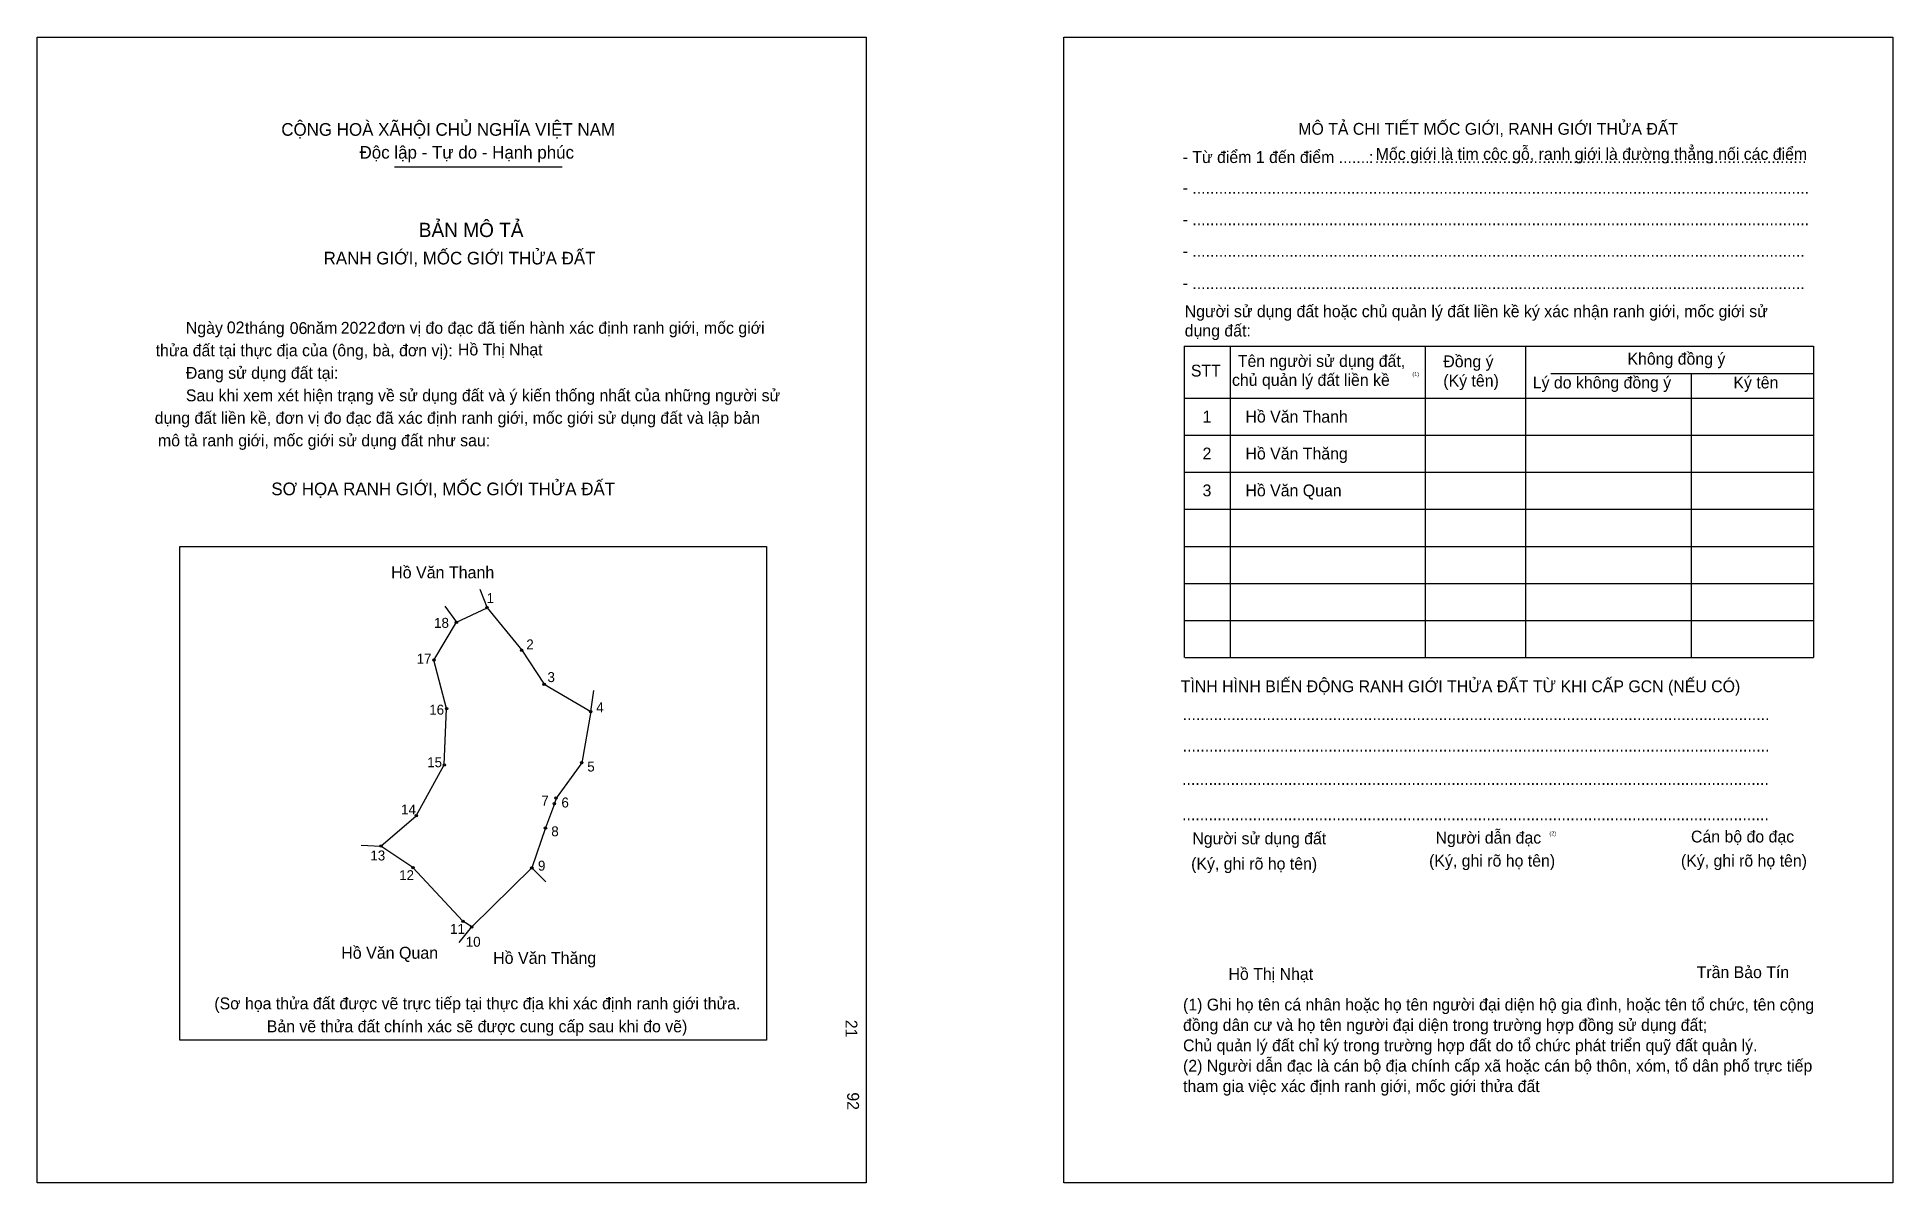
# Model space of a CAD drawing. Extents: x 546407 to 547278, y 1825322 to 1825860.
import ezdxf

# ---------------------------------------------------------------- set-up
doc = ezdxf.new("R2010")
doc.units = 0
for name, color, linetype in [('bmtKhungInTrang1', 7, 'Continuous'), ('bmtKhungInTrang2', 7, 'Continuous'), ('bmtNoiDung', 7, 'Continuous'), ('bmtTemplate', 7, 'Continuous'), ('CanhThua', 7, 'Continuous'), ('MocDinhThua', 7, 'Continuous'), ('RauThua', 7, 'Continuous'), ('SoHieuDinhThua', 7, 'Continuous'), ('TenChuLanCan', 7, 'Continuous')]:
    doc.layers.add(name, color=color, linetype=linetype)

msp = doc.modelspace()

# ---------------------------------------------------------------- linework, layer by layer
at = {"layer": 'bmtKhungInTrang1'}
msp.add_lwpolyline([(546407.11, 1825859.86), (546796.04, 1825859.86), (546796.04, 1825321.91), (546407.11, 1825321.91)], close=True, dxfattribs=at)
at = {"layer": 'bmtKhungInTrang2'}
msp.add_lwpolyline([(546888.79, 1825859.86), (547277.73, 1825859.86), (547277.73, 1825321.91), (546888.79, 1825321.91)], close=True, dxfattribs=at)
at = {"layer": 'bmtTemplate'}
for p, q in [((546574.71, 1825798.89), (546653.36, 1825798.89)), ((546966.82, 1825714.76), (546966.82, 1825568.52)), ((547058.31, 1825714.76), (547058.31, 1825568.52)), ((547105.38, 1825714.94), (547105.38, 1825568.52)), ((547240.49, 1825714.76), (547240.49, 1825568.52)), ((547117.32, 1825701.88), (547240.49, 1825701.88)), ((546945.49, 1825690.39), (547240.49, 1825690.39)), ((546945.49, 1825672.98), (547240.49, 1825672.98)), ((546945.49, 1825655.57), (547240.49, 1825655.57)), ((546945.49, 1825638.16), (547240.49, 1825638.16)), ((546945.49, 1825620.75), (547240.49, 1825620.75)), ((546945.49, 1825603.34), (547240.49, 1825603.34)), ((546945.49, 1825585.93), (547240.49, 1825585.93)), ((546945.49, 1825568.52), (547240.49, 1825568.52))]:
    msp.add_line(p, q, dxfattribs=at)
for points in [[(546945.3, 1825714.76), (547240.49, 1825714.76)], [(546945.3, 1825714.76), (546945.3, 1825568.52)], [(547183.07, 1825701.71), (547183.07, 1825568.52)]]:
    msp.add_lwpolyline(points, dxfattribs=at)
msp.add_lwpolyline([(546474.02, 1825388.91), (546474.02, 1825620.73), (546749.22, 1825620.73), (546749.22, 1825388.91)], close=True, dxfattribs=at)
at = {"layer": 'CanhThua'}
for p, q in [((546603.85, 1825585.14), (546618.17, 1825591.92)), ((546618.17, 1825591.92), (546634.48, 1825571.95)), ((546593.28, 1825567.36), (546603.85, 1825585.14)), ((546634.48, 1825571.95), (546644.99, 1825555.99)), ((546599.23, 1825544.58), (546593.28, 1825567.36)), ((546644.99, 1825555.99), (546666.81, 1825543.16)), ((546598.11, 1825518.15), (546599.23, 1825544.58)), ((546666.81, 1825543.16), (546662.59, 1825519.19)), ((546584.98, 1825494.28), (546598.11, 1825518.15)), ((546662.59, 1825519.19), (546650.57, 1825502.56)), ((546650.57, 1825502.56), (546649.79, 1825499.94)), ((546568.42, 1825480.06), (546584.98, 1825494.28)), ((546649.79, 1825499.94), (546645.6, 1825488.55)), ((546645.6, 1825488.55), (546639.2, 1825469.77)), ((546583.45, 1825469.94), (546568.42, 1825480.06)), ((546606.88, 1825444.75), (546583.45, 1825469.94)), ((546639.2, 1825469.77), (546610.98, 1825442.11)), ((546610.98, 1825442.11), (546606.88, 1825444.75))]:
    msp.add_line(p, q, dxfattribs=at)
at = {"layer": 'MocDinhThua'}
for centre in [(546618.17, 1825591.92), (546603.85, 1825585.14), (546634.48, 1825571.95), (546593.28, 1825567.36), (546644.99, 1825555.99), (546599.23, 1825544.58), (546666.81, 1825543.16), (546598.11, 1825518.15), (546662.59, 1825519.19), (546649.79, 1825499.94), (546650.57, 1825502.56), (546584.98, 1825494.28), (546645.6, 1825488.55), (546568.42, 1825480.06), (546583.45, 1825469.94), (546639.2, 1825469.77), (546606.88, 1825444.75), (546610.98, 1825442.11)]:
    msp.add_circle(centre, 0.561, dxfattribs=at)
at = {"layer": 'RauThua'}
for p, q in [((546614.83, 1825600.61), (546618.17, 1825591.92)), ((546598.45, 1825592.74), (546603.85, 1825585.14)), ((546666.81, 1825543.16), (546668.32, 1825553.12)), ((546559.09, 1825480.52), (546568.42, 1825480.06)), ((546639.2, 1825469.77), (546645.84, 1825463.22)), ((546605.06, 1825434.8), (546610.98, 1825442.11))]:
    msp.add_line(p, q, dxfattribs=at)

# ---------------------------------------------------------------- texts
at = {"layer": 'bmtNoiDung'}
for s, height, p in [('02', 5.565, (546496.11, 1825720.76)), ('06', 5.565, (546525.62, 1825720.45)), ('2022', 5.565, (546549.56, 1825720.57)), ('Hồ Thị Nhạt', 5.565, (546604.54, 1825710.41)), ('1', 5.56, (546953.86, 1825678.9)), ('Hồ Văn Thanh ', 5.565, (546974, 1825678.9)), ('2', 5.56, (546953.86, 1825661.57)), ('Hồ Văn Thăng ', 5.565, (546974, 1825661.57)), ('3', 5.56, (546953.86, 1825644.25)), ('Hồ Văn Quan ', 5.565, (546974, 1825644.25)), ('Hồ Thị Nhạt', 5.565, (546966.04, 1825417.25))]:
    msp.add_text(s, height=height, dxfattribs=at).set_placement(p)
for s, p in [('21', (546786.36, 1825398.49)), ('92', (546787.15, 1825364.43))]:
    msp.add_text(s, height=5.565, rotation=270, dxfattribs=at).set_placement(p)
at = {"layer": 'bmtTemplate'}
for s, height, p in [('CỘNG HOÀ XÃHỘI CHỦ NGHĨA VIỆT NAM', 5.936, (546521.67, 1825813.53)), ('MÔ TẢ CHI TIẾT MỐC GIỚI, RANH GIỚI THỬA ĐẤT', 5.5629, (546998.76, 1825814)), ('Độc lập - Tự do - Hạnh phúc', 5.936, (546558.38, 1825802.79)), ('- Từ điểm 1 đến điểm .......', 5.5629, (546944.54, 1825800.74)), (':', 5.56, (547031.94, 1825800.74)), ('Mốc giới là tim cộc gỗ, ranh giới là đường thẳng nối các điểm', 5.5629, (547035.14, 1825802.21)), ('..................................................................................................', 5.5629, (547034.68, 1825800.74)), ('- ............................................................................................................................................', 5.56285, (546944.54, 1825786.32)), ('BẢN MÔ TẢ', 6.678, (546586.17, 1825766)), ('- ............................................................................................................................................', 5.56285, (546944.54, 1825771.52)), ('RANH GIỚI, MỐC GIỚI THỬA ĐẤT', 5.936, (546541.52, 1825753.12)), ('- ...........................................................................................................................................', 5.56285, (546944.54, 1825756.73)), ('- ...........................................................................................................................................', 5.56285, (546944.54, 1825741.58)), ('Ngày     tháng     năm         đơn vị đo đạc đã tiến hành xác định ranh giới, mốc giới ', 5.565, (546476.89, 1825720.57)), ('Người sử dụng đất hoặc chủ quản lý đất liền kề ký xác nhận ranh giới, mốc giới sử', 5.5629, (546945.49, 1825728.35)), ('dụng đất:', 5.563, (546945.49, 1825719.29)), ('thửa đất tại thực địa của (ông, bà, đơn vị):', 5.565, (546462.71, 1825710)), ('Tên người sử dụng đất,', 5.5629, (546970.41, 1825705.02)), ('Đồng ý', 5.563, (547066.82, 1825704.84)), ('Không đồng ý', 5.5629, (547153.21, 1825706.06)), ('Đang sử dụng đất tại:', 5.565, (546476.89, 1825699.43)), ('STT', 5.563, (546948.39, 1825700.49)), ('chủ quản lý đất liền kề', 5.5629, (546967.68, 1825696.12)), ('(1)', 1.855, (547052.29, 1825700.69)), ('(Ký tên)', 5.563, (547066.82, 1825695.79)), ('Lý do không đồng ý', 5.5629, (547108.78, 1825694.92)), ('Ký tên', 5.563, (547202.92, 1825694.92)), ('Sau khi xem xét hiện trạng về sử dụng đất và ý kiến thống nhất của những người sử ', 5.565, (546476.89, 1825688.87)), ('dụng đất liền kề, đơn vị đo đạc đã xác định ranh giới, mốc giới sử dụng đất và lập bản', 5.565, (546462.29, 1825678.3)), ('mô tả ranh giới, mốc giới sử dụng đất như sau:', 5.565, (546463.82, 1825667.73)), ('SƠ HỌA RANH GIỚI, MỐC GIỚI THỬA ĐẤT', 5.936, (546516.99, 1825644.77)), ('TÌNH HÌNH BIẾN ĐỘNG RANH GIỚI THỬA ĐẤT TỪ KHI CẤP GCN (NẾU CÓ)', 5.5629, (546943.61, 1825552.29)), ('.....................................................................................................................................', 5.5712, (546944.54, 1825539.19)), ('.....................................................................................................................................', 5.5712, (546944.54, 1825524.4)), ('.....................................................................................................................................', 5.5712, (546944.26, 1825508.73)), ('.....................................................................................................................................', 5.5712, (546944.26, 1825492.19)), ('Người sử dụng đất', 5.5629, (546949.08, 1825480.87)), ('Người dẫn đạc', 5.5629, (547063.18, 1825481.22)), ('(2)', 1.855, (547116.6, 1825485.06)), ('Cán bộ đo đạc', 5.5629, (547183.01, 1825481.74)), ('(Ký, ghi rõ họ tên)', 5.5629, (546948.51, 1825469.03)), ('(Ký, ghi rõ họ tên)', 5.5629, (547060.15, 1825470.43)), ('(Ký, ghi rõ họ tên)', 5.5629, (547178.29, 1825470.43)), ('Trần Bảo Tín', 5.5629, (547185.67, 1825418.07)), ('(Sơ họa thửa đất được vẽ trực tiếp tại thực địa khi xác định ranh giới thửa.', 5.565, (546490.25, 1825403.4)), ('(1) Ghi họ tên cá nhân hoặc họ tên người đại diện hộ gia đình, hoặc tên tổ chức, tên cộng', 5.5629, (546944.71, 1825402.86)), ('Bản vẽ thửa đất chính xác sẽ được cung cấp sau khi đo vẽ)', 5.565, (546514.86, 1825392.64)), ('đồng dân cư và họ tên người đại diện trong trường hợp đồng sử dụng đất;', 5.5629, (546944.71, 1825393.29)), ('Chủ quản lý đất chỉ ký trong trường hợp đất do tổ chức phát triển quỹ đất quản lý.', 5.5629, (546944.71, 1825383.71)), ('(2) Người dẫn đạc là cán bộ địa chính cấp xã hoặc cán bộ thôn, xóm, tổ dân phố trực tiếp', 5.5629, (546944.71, 1825374.14)), ('tham gia việc xác định ranh giới, mốc giới thửa đất', 5.5629, (546944.71, 1825364.56))]:
    msp.add_text(s, height=height, dxfattribs=at).set_placement(p)
at = {"layer": 'SoHieuDinhThua'}
for s, height, p in [('1', 4.68, (546617.99, 1825594.14)), ('18', 4.675, (546593.36, 1825582.51)), ('17', 4.675, (546585.17, 1825565.68)), ('2', 4.68, (546636.61, 1825572.38)), ('3', 4.68, (546646.54, 1825557.04)), ('16', 4.675, (546591.09, 1825541.75)), ('4', 4.68, (546669.4, 1825542.79)), ('15', 4.675, (546590.11, 1825517.07)), ('5', 4.68, (546665.21, 1825515.03)), ('7', 4.68, (546643.68, 1825499.07)), ('6', 4.68, (546653.09, 1825498.16)), ('14', 4.675, (546577.88, 1825494.89)), ('8', 4.68, (546648.33, 1825484.65)), ('13', 4.675, (546563.46, 1825473.29)), ('12', 4.675, (546576.96, 1825464.05)), ('9', 4.68, (546642.08, 1825468.51)), ('11', 4.675, (546600.85, 1825438.83)), ('10', 4.675, (546608.22, 1825432.79))]:
    msp.add_text(s, height=height, dxfattribs=at).set_placement(p)
at = {"layer": 'TenChuLanCan'}
for s, p in [('Hồ Văn Thanh', (546573.2, 1825605.75)), ('Hồ Văn Quan', (546549.78, 1825427.15)), ('Hồ Văn Thăng', (546621.03, 1825424.76))]:
    msp.add_text(s, height=5.6103, dxfattribs=at).set_placement(p)

doc.saveas('drawing.dxf')
